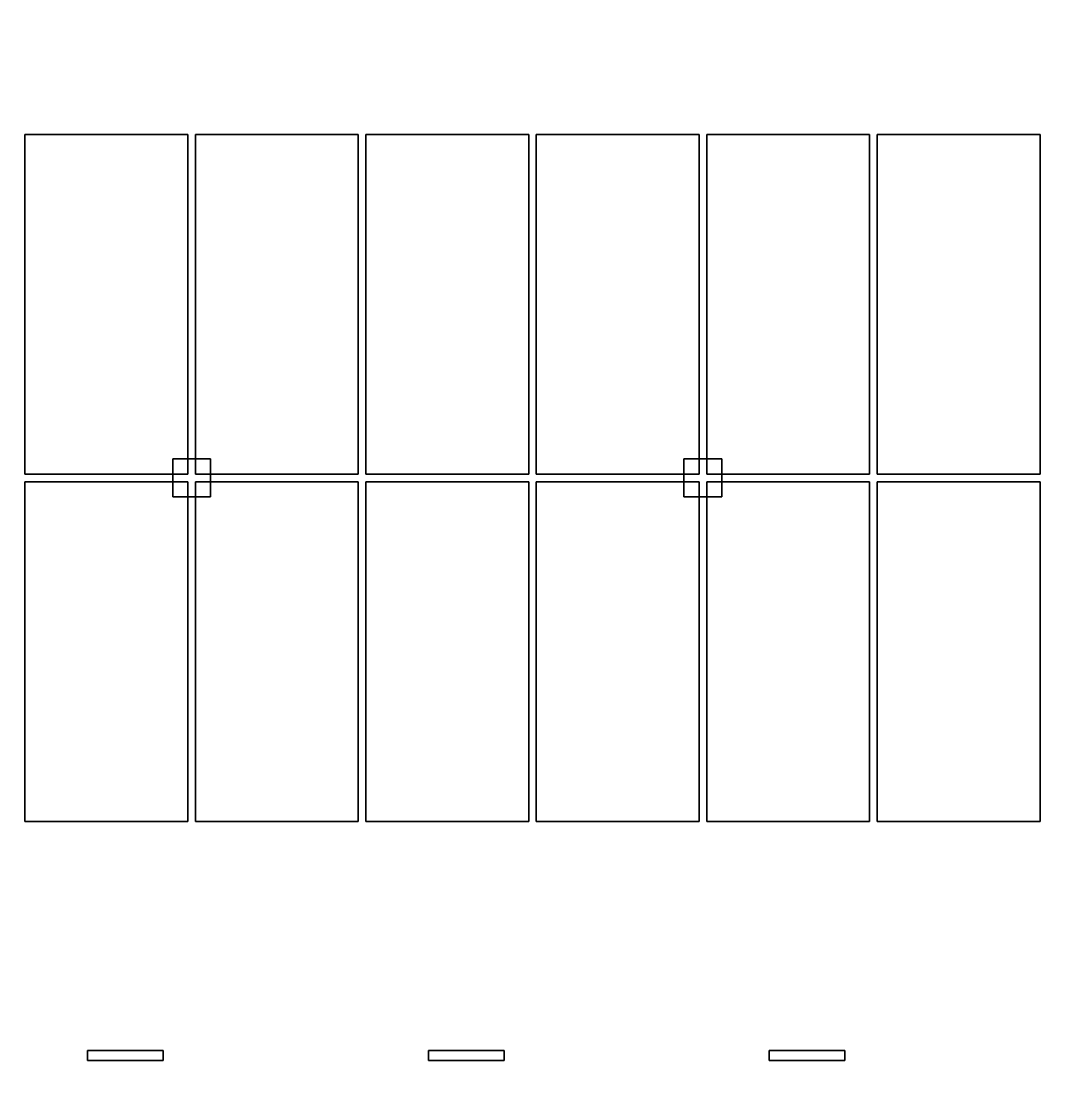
# Model space of a CAD drawing. Header units: metres. Extents: x 0 to 120, y -8 to 55.
# Drawn here: x 69.6 to 85.8, y 8.74 to 25.53 of the extents above; entities that cross this region are included whole.
import ezdxf

# ---------------------------------------------------------------- set-up
doc = ezdxf.new("R2010")
doc.units = ezdxf.units.M

msp = doc.modelspace()

# ---------------------------------------------------------------- linework, layer by layer
at = {"layer": 'COLUMN', "color": 7}
for points in [[(72, 18, -3.4), (72, 18.6, -3.4), (72.6, 18.6, -3.4), (72.6, 18, -3.4)], [(72, 18, -0.3), (72.6, 18, -0.3), (72.6, 18.6, -0.3), (72, 18.6, -0.3)], [(72.6, 18.6, -3.4), (72, 18.6, -3.4), (72, 18.6, -0.3), (72.6, 18.6, -0.3)], [(72, 18.6, -3.4), (72, 18, -3.4), (72, 18, -0.3), (72, 18.6, -0.3)], [(72, 18, -6.8), (72, 18.6, -6.8), (72.6, 18.6, -6.8), (72.6, 18, -6.8)], [(72, 18, -3.7), (72.6, 18, -3.7), (72.6, 18.6, -3.7), (72, 18.6, -3.7)], [(72.6, 18.6, -6.8), (72, 18.6, -6.8), (72, 18.6, -3.7), (72.6, 18.6, -3.7)], [(72, 18.6, -6.8), (72, 18, -6.8), (72, 18, -3.7), (72, 18.6, -3.7)], [(72, 18, -10.2), (72, 18.6, -10.2), (72.6, 18.6, -10.2), (72.6, 18, -10.2)], [(72, 18, -7.1), (72.6, 18, -7.1), (72.6, 18.6, -7.1), (72, 18.6, -7.1)], [(72.6, 18.6, -10.2), (72, 18.6, -10.2), (72, 18.6, -7.1), (72.6, 18.6, -7.1)], [(72, 18.6, -10.2), (72, 18, -10.2), (72, 18, -7.1), (72, 18.6, -7.1)], [(72.6, 18, -3.4), (72.6, 18.6, -3.4), (72.6, 18.6, -0.3), (72.6, 18, -0.3)], [(72.6, 18, -6.8), (72.6, 18.6, -6.8), (72.6, 18.6, -3.7), (72.6, 18, -3.7)], [(72.6, 18, -10.2), (72.6, 18.6, -10.2), (72.6, 18.6, -7.1), (72.6, 18, -7.1)], [(80.1, 18, -3.4), (80.1, 18.6, -3.4), (80.7, 18.6, -3.4), (80.7, 18, -3.4)], [(80.1, 18, -0.3), (80.7, 18, -0.3), (80.7, 18.6, -0.3), (80.1, 18.6, -0.3)], [(80.7, 18.6, -3.4), (80.1, 18.6, -3.4), (80.1, 18.6, -0.3), (80.7, 18.6, -0.3)], [(80.1, 18.6, -3.4), (80.1, 18, -3.4), (80.1, 18, -0.3), (80.1, 18.6, -0.3)], [(80.1, 18, -6.8), (80.1, 18.6, -6.8), (80.7, 18.6, -6.8), (80.7, 18, -6.8)], [(80.1, 18, -3.7), (80.7, 18, -3.7), (80.7, 18.6, -3.7), (80.1, 18.6, -3.7)], [(80.7, 18.6, -6.8), (80.1, 18.6, -6.8), (80.1, 18.6, -3.7), (80.7, 18.6, -3.7)], [(80.1, 18.6, -6.8), (80.1, 18, -6.8), (80.1, 18, -3.7), (80.1, 18.6, -3.7)], [(80.1, 18, -10.2), (80.1, 18.6, -10.2), (80.7, 18.6, -10.2), (80.7, 18, -10.2)], [(80.1, 18, -7.1), (80.7, 18, -7.1), (80.7, 18.6, -7.1), (80.1, 18.6, -7.1)], [(80.7, 18.6, -10.2), (80.1, 18.6, -10.2), (80.1, 18.6, -7.1), (80.7, 18.6, -7.1)], [(80.1, 18.6, -10.2), (80.1, 18, -10.2), (80.1, 18, -7.1), (80.1, 18.6, -7.1)], [(80.7, 18, -3.4), (80.7, 18.6, -3.4), (80.7, 18.6, -0.3), (80.7, 18, -0.3)], [(80.7, 18, -6.8), (80.7, 18.6, -6.8), (80.7, 18.6, -3.7), (80.7, 18, -3.7)], [(80.7, 18, -10.2), (80.7, 18.6, -10.2), (80.7, 18.6, -7.1), (80.7, 18, -7.1)], [(72, 18, -3.4), (72.6, 18, -3.4), (72.6, 18, -0.3), (72, 18, -0.3)], [(72, 18, -6.8), (72.6, 18, -6.8), (72.6, 18, -3.7), (72, 18, -3.7)], [(72, 18, -10.2), (72.6, 18, -10.2), (72.6, 18, -7.1), (72, 18, -7.1)], [(80.1, 18, -3.4), (80.7, 18, -3.4), (80.7, 18, -0.3), (80.1, 18, -0.3)], [(80.1, 18, -6.8), (80.7, 18, -6.8), (80.7, 18, -3.7), (80.1, 18, -3.7)], [(80.1, 18, -10.2), (80.7, 18, -10.2), (80.7, 18, -7.1), (80.1, 18, -7.1)]]:
    msp.add_3dface(points, dxfattribs=at)
at = {"layer": 'LIGHT', "color": 2}
for points in [[(70.65, 9.07, -0.4), (70.65, 9.23, -0.4), (71.85, 9.23, -0.4), (71.85, 9.07, -0.4)], [(70.65, 9.07, -0.3), (71.85, 9.07, -0.3), (71.85, 9.23, -0.3), (70.65, 9.23, -0.3)], [(71.85, 9.23, -0.4), (70.65, 9.23, -0.4), (70.65, 9.23, -0.3), (71.85, 9.23, -0.3)], [(70.65, 9.23, -0.4), (70.65, 9.07, -0.4), (70.65, 9.07, -0.3), (70.65, 9.23, -0.3)], [(70.65, 9.07, -3.8), (70.65, 9.23, -3.8), (71.85, 9.23, -3.8), (71.85, 9.07, -3.8)], [(70.65, 9.07, -3.7), (71.85, 9.07, -3.7), (71.85, 9.23, -3.7), (70.65, 9.23, -3.7)], [(71.85, 9.23, -3.8), (70.65, 9.23, -3.8), (70.65, 9.23, -3.7), (71.85, 9.23, -3.7)], [(70.65, 9.23, -3.8), (70.65, 9.07, -3.8), (70.65, 9.07, -3.7), (70.65, 9.23, -3.7)], [(70.65, 9.07, -7.2), (70.65, 9.23, -7.2), (71.85, 9.23, -7.2), (71.85, 9.07, -7.2)], [(70.65, 9.07, -7.1), (71.85, 9.07, -7.1), (71.85, 9.23, -7.1), (70.65, 9.23, -7.1)], [(71.85, 9.23, -7.2), (70.65, 9.23, -7.2), (70.65, 9.23, -7.1), (71.85, 9.23, -7.1)], [(70.65, 9.23, -7.2), (70.65, 9.07, -7.2), (70.65, 9.07, -7.1), (70.65, 9.23, -7.1)], [(71.85, 9.07, -0.4), (71.85, 9.23, -0.4), (71.85, 9.23, -0.3), (71.85, 9.07, -0.3)], [(71.85, 9.07, -3.8), (71.85, 9.23, -3.8), (71.85, 9.23, -3.7), (71.85, 9.07, -3.7)], [(71.85, 9.07, -7.2), (71.85, 9.23, -7.2), (71.85, 9.23, -7.1), (71.85, 9.07, -7.1)], [(76.05, 9.07, -0.4), (76.05, 9.23, -0.4), (77.25, 9.23, -0.4), (77.25, 9.07, -0.4)], [(76.05, 9.07, -0.3), (77.25, 9.07, -0.3), (77.25, 9.23, -0.3), (76.05, 9.23, -0.3)], [(77.25, 9.23, -0.4), (76.05, 9.23, -0.4), (76.05, 9.23, -0.3), (77.25, 9.23, -0.3)], [(76.05, 9.23, -0.4), (76.05, 9.07, -0.4), (76.05, 9.07, -0.3), (76.05, 9.23, -0.3)], [(76.05, 9.07, -3.8), (76.05, 9.23, -3.8), (77.25, 9.23, -3.8), (77.25, 9.07, -3.8)], [(76.05, 9.07, -3.7), (77.25, 9.07, -3.7), (77.25, 9.23, -3.7), (76.05, 9.23, -3.7)], [(77.25, 9.23, -3.8), (76.05, 9.23, -3.8), (76.05, 9.23, -3.7), (77.25, 9.23, -3.7)], [(76.05, 9.23, -3.8), (76.05, 9.07, -3.8), (76.05, 9.07, -3.7), (76.05, 9.23, -3.7)], [(76.05, 9.07, -7.2), (76.05, 9.23, -7.2), (77.25, 9.23, -7.2), (77.25, 9.07, -7.2)], [(76.05, 9.07, -7.1), (77.25, 9.07, -7.1), (77.25, 9.23, -7.1), (76.05, 9.23, -7.1)], [(77.25, 9.23, -7.2), (76.05, 9.23, -7.2), (76.05, 9.23, -7.1), (77.25, 9.23, -7.1)], [(76.05, 9.23, -7.2), (76.05, 9.07, -7.2), (76.05, 9.07, -7.1), (76.05, 9.23, -7.1)], [(77.25, 9.07, -0.4), (77.25, 9.23, -0.4), (77.25, 9.23, -0.3), (77.25, 9.07, -0.3)], [(77.25, 9.07, -3.8), (77.25, 9.23, -3.8), (77.25, 9.23, -3.7), (77.25, 9.07, -3.7)], [(77.25, 9.07, -7.2), (77.25, 9.23, -7.2), (77.25, 9.23, -7.1), (77.25, 9.07, -7.1)], [(81.45, 9.07, -0.4), (81.45, 9.23, -0.4), (82.65, 9.23, -0.4), (82.65, 9.07, -0.4)], [(81.45, 9.07, -0.3), (82.65, 9.07, -0.3), (82.65, 9.23, -0.3), (81.45, 9.23, -0.3)], [(82.65, 9.23, -0.4), (81.45, 9.23, -0.4), (81.45, 9.23, -0.3), (82.65, 9.23, -0.3)], [(81.45, 9.23, -0.4), (81.45, 9.07, -0.4), (81.45, 9.07, -0.3), (81.45, 9.23, -0.3)], [(81.45, 9.07, -3.8), (81.45, 9.23, -3.8), (82.65, 9.23, -3.8), (82.65, 9.07, -3.8)], [(81.45, 9.07, -3.7), (82.65, 9.07, -3.7), (82.65, 9.23, -3.7), (81.45, 9.23, -3.7)], [(82.65, 9.23, -3.8), (81.45, 9.23, -3.8), (81.45, 9.23, -3.7), (82.65, 9.23, -3.7)], [(81.45, 9.23, -3.8), (81.45, 9.07, -3.8), (81.45, 9.07, -3.7), (81.45, 9.23, -3.7)], [(81.45, 9.07, -7.2), (81.45, 9.23, -7.2), (82.65, 9.23, -7.2), (82.65, 9.07, -7.2)], [(81.45, 9.07, -7.1), (82.65, 9.07, -7.1), (82.65, 9.23, -7.1), (81.45, 9.23, -7.1)], [(82.65, 9.23, -7.2), (81.45, 9.23, -7.2), (81.45, 9.23, -7.1), (82.65, 9.23, -7.1)], [(81.45, 9.23, -7.2), (81.45, 9.07, -7.2), (81.45, 9.07, -7.1), (81.45, 9.23, -7.1)], [(82.65, 9.07, -0.4), (82.65, 9.23, -0.4), (82.65, 9.23, -0.3), (82.65, 9.07, -0.3)], [(82.65, 9.07, -3.8), (82.65, 9.23, -3.8), (82.65, 9.23, -3.7), (82.65, 9.07, -3.7)], [(82.65, 9.07, -7.2), (82.65, 9.23, -7.2), (82.65, 9.23, -7.1), (82.65, 9.07, -7.1)], [(70.65, 9.07, -0.4), (71.85, 9.07, -0.4), (71.85, 9.07, -0.3), (70.65, 9.07, -0.3)], [(70.65, 9.07, -3.8), (71.85, 9.07, -3.8), (71.85, 9.07, -3.7), (70.65, 9.07, -3.7)], [(70.65, 9.07, -7.2), (71.85, 9.07, -7.2), (71.85, 9.07, -7.1), (70.65, 9.07, -7.1)], [(76.05, 9.07, -0.4), (77.25, 9.07, -0.4), (77.25, 9.07, -0.3), (76.05, 9.07, -0.3)], [(76.05, 9.07, -3.8), (77.25, 9.07, -3.8), (77.25, 9.07, -3.7), (76.05, 9.07, -3.7)], [(76.05, 9.07, -7.2), (77.25, 9.07, -7.2), (77.25, 9.07, -7.1), (76.05, 9.07, -7.1)], [(81.45, 9.07, -0.4), (82.65, 9.07, -0.4), (82.65, 9.07, -0.3), (81.45, 9.07, -0.3)], [(81.45, 9.07, -3.8), (82.65, 9.07, -3.8), (82.65, 9.07, -3.7), (81.45, 9.07, -3.7)], [(81.45, 9.07, -7.2), (82.65, 9.07, -7.2), (82.65, 9.07, -7.1), (81.45, 9.07, -7.1)]]:
    msp.add_3dface(points, dxfattribs=at)
at = {"layer": 'ROOF', "color": 3}
for points in [[(0, 0, -0.3), (0, 54.9, -0.3), (120, 54.9, -0.3), (120, 0, -0.3)], [(0, 0), (120, 0), (120, 54.9), (0, 54.9)]]:
    msp.add_3dface(points, dxfattribs=at)
at = {"layer": 'SLAB', "color": 8}
for points in [[(0, 0, -3.7), (0, 54.9, -3.7), (120, 54.9, -3.7), (120, 0, -3.7)], [(0, 0, -3.4), (120, 0, -3.4), (120, 54.9, -3.4), (0, 54.9, -3.4)], [(0, 0, -7.1), (0, 54.9, -7.1), (120, 54.9, -7.1), (120, 0, -7.1)], [(0, 0, -6.8), (120, 0, -6.8), (120, 54.9, -6.8), (0, 54.9, -6.8)], [(0, 0, -10.8), (0, 54.9, -10.8), (120, 54.9, -10.8), (120, 0, -10.8)], [(0, 0, -10.2), (120, 0, -10.2), (120, 54.9, -10.2), (0, 54.9, -10.2)]]:
    msp.add_3dface(points, dxfattribs=at)
at = {"layer": 'STALL_GENERAL', "color": 254}
for points in [[(69.66, 18.36, -6.795), (69.66, 23.74, -6.795), (72.24, 23.74, -6.795), (72.24, 18.36, -6.795)], [(69.66, 18.36, -6.785), (72.24, 18.36, -6.785), (72.24, 23.74, -6.785), (69.66, 23.74, -6.785)], [(72.24, 23.74, -6.795), (69.66, 23.74, -6.795), (69.66, 23.74, -6.785), (72.24, 23.74, -6.785)], [(69.66, 23.74, -6.795), (69.66, 18.36, -6.795), (69.66, 18.36, -6.785), (69.66, 23.74, -6.785)], [(69.66, 18.36, -10.195), (69.66, 23.74, -10.195), (72.24, 23.74, -10.195), (72.24, 18.36, -10.195)], [(69.66, 18.36, -10.185), (72.24, 18.36, -10.185), (72.24, 23.74, -10.185), (69.66, 23.74, -10.185)], [(72.24, 23.74, -10.195), (69.66, 23.74, -10.195), (69.66, 23.74, -10.185), (72.24, 23.74, -10.185)], [(69.66, 23.74, -10.195), (69.66, 18.36, -10.195), (69.66, 18.36, -10.185), (69.66, 23.74, -10.185)], [(72.24, 18.36, -6.795), (72.24, 23.74, -6.795), (72.24, 23.74, -6.785), (72.24, 18.36, -6.785)], [(72.24, 18.36, -10.195), (72.24, 23.74, -10.195), (72.24, 23.74, -10.185), (72.24, 18.36, -10.185)], [(72.36, 18.36, -6.795), (72.36, 23.74, -6.795), (74.94, 23.74, -6.795), (74.94, 18.36, -6.795)], [(72.36, 18.36, -6.785), (74.94, 18.36, -6.785), (74.94, 23.74, -6.785), (72.36, 23.74, -6.785)], [(74.94, 23.74, -6.795), (72.36, 23.74, -6.795), (72.36, 23.74, -6.785), (74.94, 23.74, -6.785)], [(72.36, 23.74, -6.795), (72.36, 18.36, -6.795), (72.36, 18.36, -6.785), (72.36, 23.74, -6.785)], [(72.36, 18.36, -10.195), (72.36, 23.74, -10.195), (74.94, 23.74, -10.195), (74.94, 18.36, -10.195)], [(72.36, 18.36, -10.185), (74.94, 18.36, -10.185), (74.94, 23.74, -10.185), (72.36, 23.74, -10.185)], [(74.94, 23.74, -10.195), (72.36, 23.74, -10.195), (72.36, 23.74, -10.185), (74.94, 23.74, -10.185)], [(72.36, 23.74, -10.195), (72.36, 18.36, -10.195), (72.36, 18.36, -10.185), (72.36, 23.74, -10.185)], [(74.94, 18.36, -6.795), (74.94, 23.74, -6.795), (74.94, 23.74, -6.785), (74.94, 18.36, -6.785)], [(74.94, 18.36, -10.195), (74.94, 23.74, -10.195), (74.94, 23.74, -10.185), (74.94, 18.36, -10.185)], [(75.06, 18.36, -6.795), (75.06, 23.74, -6.795), (77.64, 23.74, -6.795), (77.64, 18.36, -6.795)], [(75.06, 18.36, -6.785), (77.64, 18.36, -6.785), (77.64, 23.74, -6.785), (75.06, 23.74, -6.785)], [(77.64, 23.74, -6.795), (75.06, 23.74, -6.795), (75.06, 23.74, -6.785), (77.64, 23.74, -6.785)], [(75.06, 23.74, -6.795), (75.06, 18.36, -6.795), (75.06, 18.36, -6.785), (75.06, 23.74, -6.785)], [(75.06, 18.36, -10.195), (75.06, 23.74, -10.195), (77.64, 23.74, -10.195), (77.64, 18.36, -10.195)], [(75.06, 18.36, -10.185), (77.64, 18.36, -10.185), (77.64, 23.74, -10.185), (75.06, 23.74, -10.185)], [(77.64, 23.74, -10.195), (75.06, 23.74, -10.195), (75.06, 23.74, -10.185), (77.64, 23.74, -10.185)], [(75.06, 23.74, -10.195), (75.06, 18.36, -10.195), (75.06, 18.36, -10.185), (75.06, 23.74, -10.185)], [(77.64, 18.36, -6.795), (77.64, 23.74, -6.795), (77.64, 23.74, -6.785), (77.64, 18.36, -6.785)], [(77.64, 18.36, -10.195), (77.64, 23.74, -10.195), (77.64, 23.74, -10.185), (77.64, 18.36, -10.185)], [(77.76, 18.36, -6.795), (77.76, 23.74, -6.795), (80.34, 23.74, -6.795), (80.34, 18.36, -6.795)], [(77.76, 18.36, -6.785), (80.34, 18.36, -6.785), (80.34, 23.74, -6.785), (77.76, 23.74, -6.785)], [(80.34, 23.74, -6.795), (77.76, 23.74, -6.795), (77.76, 23.74, -6.785), (80.34, 23.74, -6.785)], [(77.76, 23.74, -6.795), (77.76, 18.36, -6.795), (77.76, 18.36, -6.785), (77.76, 23.74, -6.785)], [(77.76, 18.36, -10.195), (77.76, 23.74, -10.195), (80.34, 23.74, -10.195), (80.34, 18.36, -10.195)], [(77.76, 18.36, -10.185), (80.34, 18.36, -10.185), (80.34, 23.74, -10.185), (77.76, 23.74, -10.185)], [(80.34, 23.74, -10.195), (77.76, 23.74, -10.195), (77.76, 23.74, -10.185), (80.34, 23.74, -10.185)], [(77.76, 23.74, -10.195), (77.76, 18.36, -10.195), (77.76, 18.36, -10.185), (77.76, 23.74, -10.185)], [(80.34, 18.36, -6.795), (80.34, 23.74, -6.795), (80.34, 23.74, -6.785), (80.34, 18.36, -6.785)], [(80.34, 18.36, -10.195), (80.34, 23.74, -10.195), (80.34, 23.74, -10.185), (80.34, 18.36, -10.185)], [(80.46, 18.36, -6.795), (80.46, 23.74, -6.795), (83.04, 23.74, -6.795), (83.04, 18.36, -6.795)], [(80.46, 18.36, -6.785), (83.04, 18.36, -6.785), (83.04, 23.74, -6.785), (80.46, 23.74, -6.785)], [(83.04, 23.74, -6.795), (80.46, 23.74, -6.795), (80.46, 23.74, -6.785), (83.04, 23.74, -6.785)], [(80.46, 23.74, -6.795), (80.46, 18.36, -6.795), (80.46, 18.36, -6.785), (80.46, 23.74, -6.785)], [(80.46, 18.36, -10.195), (80.46, 23.74, -10.195), (83.04, 23.74, -10.195), (83.04, 18.36, -10.195)], [(80.46, 18.36, -10.185), (83.04, 18.36, -10.185), (83.04, 23.74, -10.185), (80.46, 23.74, -10.185)], [(83.04, 23.74, -10.195), (80.46, 23.74, -10.195), (80.46, 23.74, -10.185), (83.04, 23.74, -10.185)], [(80.46, 23.74, -10.195), (80.46, 18.36, -10.195), (80.46, 18.36, -10.185), (80.46, 23.74, -10.185)], [(83.04, 18.36, -6.795), (83.04, 23.74, -6.795), (83.04, 23.74, -6.785), (83.04, 18.36, -6.785)], [(83.04, 18.36, -10.195), (83.04, 23.74, -10.195), (83.04, 23.74, -10.185), (83.04, 18.36, -10.185)], [(83.16, 18.36, -10.195), (83.16, 23.74, -10.195), (85.74, 23.74, -10.195), (85.74, 18.36, -10.195)], [(83.16, 18.36, -10.185), (85.74, 18.36, -10.185), (85.74, 23.74, -10.185), (83.16, 23.74, -10.185)], [(85.74, 23.74, -10.195), (83.16, 23.74, -10.195), (83.16, 23.74, -10.185), (85.74, 23.74, -10.185)], [(83.16, 23.74, -10.195), (83.16, 18.36, -10.195), (83.16, 18.36, -10.185), (83.16, 23.74, -10.185)], [(85.74, 18.36, -10.195), (85.74, 23.74, -10.195), (85.74, 23.74, -10.185), (85.74, 18.36, -10.185)], [(69.66, 18.36, -6.795), (72.24, 18.36, -6.795), (72.24, 18.36, -6.785), (69.66, 18.36, -6.785)], [(69.66, 18.36, -10.195), (72.24, 18.36, -10.195), (72.24, 18.36, -10.185), (69.66, 18.36, -10.185)], [(72.36, 18.36, -6.795), (74.94, 18.36, -6.795), (74.94, 18.36, -6.785), (72.36, 18.36, -6.785)], [(72.36, 18.36, -10.195), (74.94, 18.36, -10.195), (74.94, 18.36, -10.185), (72.36, 18.36, -10.185)], [(75.06, 18.36, -6.795), (77.64, 18.36, -6.795), (77.64, 18.36, -6.785), (75.06, 18.36, -6.785)], [(75.06, 18.36, -10.195), (77.64, 18.36, -10.195), (77.64, 18.36, -10.185), (75.06, 18.36, -10.185)], [(77.76, 18.36, -6.795), (80.34, 18.36, -6.795), (80.34, 18.36, -6.785), (77.76, 18.36, -6.785)], [(77.76, 18.36, -10.195), (80.34, 18.36, -10.195), (80.34, 18.36, -10.185), (77.76, 18.36, -10.185)], [(80.46, 18.36, -6.795), (83.04, 18.36, -6.795), (83.04, 18.36, -6.785), (80.46, 18.36, -6.785)], [(80.46, 18.36, -10.195), (83.04, 18.36, -10.195), (83.04, 18.36, -10.185), (80.46, 18.36, -10.185)], [(83.16, 18.36, -10.195), (85.74, 18.36, -10.195), (85.74, 18.36, -10.185), (83.16, 18.36, -10.185)], [(69.66, 12.86, -10.195), (69.66, 18.24, -10.195), (72.24, 18.24, -10.195), (72.24, 12.86, -10.195)], [(69.66, 12.86, -10.185), (72.24, 12.86, -10.185), (72.24, 18.24, -10.185), (69.66, 18.24, -10.185)], [(72.24, 18.24, -10.195), (69.66, 18.24, -10.195), (69.66, 18.24, -10.185), (72.24, 18.24, -10.185)], [(69.66, 18.24, -10.195), (69.66, 12.86, -10.195), (69.66, 12.86, -10.185), (69.66, 18.24, -10.185)], [(72.24, 12.86, -10.195), (72.24, 18.24, -10.195), (72.24, 18.24, -10.185), (72.24, 12.86, -10.185)], [(72.36, 12.86, -10.195), (72.36, 18.24, -10.195), (74.94, 18.24, -10.195), (74.94, 12.86, -10.195)], [(72.36, 12.86, -10.185), (74.94, 12.86, -10.185), (74.94, 18.24, -10.185), (72.36, 18.24, -10.185)], [(74.94, 18.24, -10.195), (72.36, 18.24, -10.195), (72.36, 18.24, -10.185), (74.94, 18.24, -10.185)], [(72.36, 18.24, -10.195), (72.36, 12.86, -10.195), (72.36, 12.86, -10.185), (72.36, 18.24, -10.185)], [(74.94, 12.86, -10.195), (74.94, 18.24, -10.195), (74.94, 18.24, -10.185), (74.94, 12.86, -10.185)], [(75.06, 12.86, -10.195), (75.06, 18.24, -10.195), (77.64, 18.24, -10.195), (77.64, 12.86, -10.195)], [(75.06, 12.86, -10.185), (77.64, 12.86, -10.185), (77.64, 18.24, -10.185), (75.06, 18.24, -10.185)], [(77.64, 18.24, -10.195), (75.06, 18.24, -10.195), (75.06, 18.24, -10.185), (77.64, 18.24, -10.185)], [(75.06, 18.24, -10.195), (75.06, 12.86, -10.195), (75.06, 12.86, -10.185), (75.06, 18.24, -10.185)], [(77.64, 12.86, -10.195), (77.64, 18.24, -10.195), (77.64, 18.24, -10.185), (77.64, 12.86, -10.185)], [(77.76, 12.86, -10.195), (77.76, 18.24, -10.195), (80.34, 18.24, -10.195), (80.34, 12.86, -10.195)], [(77.76, 12.86, -10.185), (80.34, 12.86, -10.185), (80.34, 18.24, -10.185), (77.76, 18.24, -10.185)], [(80.34, 18.24, -10.195), (77.76, 18.24, -10.195), (77.76, 18.24, -10.185), (80.34, 18.24, -10.185)], [(77.76, 18.24, -10.195), (77.76, 12.86, -10.195), (77.76, 12.86, -10.185), (77.76, 18.24, -10.185)], [(80.34, 12.86, -10.195), (80.34, 18.24, -10.195), (80.34, 18.24, -10.185), (80.34, 12.86, -10.185)], [(80.46, 12.86, -10.195), (80.46, 18.24, -10.195), (83.04, 18.24, -10.195), (83.04, 12.86, -10.195)], [(80.46, 12.86, -10.185), (83.04, 12.86, -10.185), (83.04, 18.24, -10.185), (80.46, 18.24, -10.185)], [(83.04, 18.24, -10.195), (80.46, 18.24, -10.195), (80.46, 18.24, -10.185), (83.04, 18.24, -10.185)], [(80.46, 18.24, -10.195), (80.46, 12.86, -10.195), (80.46, 12.86, -10.185), (80.46, 18.24, -10.185)], [(83.04, 12.86, -10.195), (83.04, 18.24, -10.195), (83.04, 18.24, -10.185), (83.04, 12.86, -10.185)], [(83.16, 12.86, -10.195), (83.16, 18.24, -10.195), (85.74, 18.24, -10.195), (85.74, 12.86, -10.195)], [(83.16, 12.86, -10.185), (85.74, 12.86, -10.185), (85.74, 18.24, -10.185), (83.16, 18.24, -10.185)], [(85.74, 18.24, -10.195), (83.16, 18.24, -10.195), (83.16, 18.24, -10.185), (85.74, 18.24, -10.185)], [(83.16, 18.24, -10.195), (83.16, 12.86, -10.195), (83.16, 12.86, -10.185), (83.16, 18.24, -10.185)], [(85.74, 12.86, -10.195), (85.74, 18.24, -10.195), (85.74, 18.24, -10.185), (85.74, 12.86, -10.185)], [(69.66, 12.86, -10.195), (72.24, 12.86, -10.195), (72.24, 12.86, -10.185), (69.66, 12.86, -10.185)], [(72.36, 12.86, -10.195), (74.94, 12.86, -10.195), (74.94, 12.86, -10.185), (72.36, 12.86, -10.185)], [(75.06, 12.86, -10.195), (77.64, 12.86, -10.195), (77.64, 12.86, -10.185), (75.06, 12.86, -10.185)], [(77.76, 12.86, -10.195), (80.34, 12.86, -10.195), (80.34, 12.86, -10.185), (77.76, 12.86, -10.185)], [(80.46, 12.86, -10.195), (83.04, 12.86, -10.195), (83.04, 12.86, -10.185), (80.46, 12.86, -10.185)], [(83.16, 12.86, -10.195), (85.74, 12.86, -10.195), (85.74, 12.86, -10.185), (83.16, 12.86, -10.185)]]:
    msp.add_3dface(points, dxfattribs=at)
at = {"layer": 'STALL_STAFF', "color": 40}
for points in [[(69.66, 18.36, -3.395), (69.66, 23.74, -3.395), (72.24, 23.74, -3.395), (72.24, 18.36, -3.395)], [(69.66, 18.36, -3.385), (72.24, 18.36, -3.385), (72.24, 23.74, -3.385), (69.66, 23.74, -3.385)], [(72.24, 23.74, -3.395), (69.66, 23.74, -3.395), (69.66, 23.74, -3.385), (72.24, 23.74, -3.385)], [(69.66, 23.74, -3.395), (69.66, 18.36, -3.395), (69.66, 18.36, -3.385), (69.66, 23.74, -3.385)], [(72.24, 18.36, -3.395), (72.24, 23.74, -3.395), (72.24, 23.74, -3.385), (72.24, 18.36, -3.385)], [(72.36, 18.36, -3.395), (72.36, 23.74, -3.395), (74.94, 23.74, -3.395), (74.94, 18.36, -3.395)], [(72.36, 18.36, -3.385), (74.94, 18.36, -3.385), (74.94, 23.74, -3.385), (72.36, 23.74, -3.385)], [(74.94, 23.74, -3.395), (72.36, 23.74, -3.395), (72.36, 23.74, -3.385), (74.94, 23.74, -3.385)], [(72.36, 23.74, -3.395), (72.36, 18.36, -3.395), (72.36, 18.36, -3.385), (72.36, 23.74, -3.385)], [(74.94, 18.36, -3.395), (74.94, 23.74, -3.395), (74.94, 23.74, -3.385), (74.94, 18.36, -3.385)], [(75.06, 18.36, -3.395), (75.06, 23.74, -3.395), (77.64, 23.74, -3.395), (77.64, 18.36, -3.395)], [(75.06, 18.36, -3.385), (77.64, 18.36, -3.385), (77.64, 23.74, -3.385), (75.06, 23.74, -3.385)], [(77.64, 23.74, -3.395), (75.06, 23.74, -3.395), (75.06, 23.74, -3.385), (77.64, 23.74, -3.385)], [(75.06, 23.74, -3.395), (75.06, 18.36, -3.395), (75.06, 18.36, -3.385), (75.06, 23.74, -3.385)], [(77.64, 18.36, -3.395), (77.64, 23.74, -3.395), (77.64, 23.74, -3.385), (77.64, 18.36, -3.385)], [(77.76, 18.36, -3.395), (77.76, 23.74, -3.395), (80.34, 23.74, -3.395), (80.34, 18.36, -3.395)], [(77.76, 18.36, -3.385), (80.34, 18.36, -3.385), (80.34, 23.74, -3.385), (77.76, 23.74, -3.385)], [(80.34, 23.74, -3.395), (77.76, 23.74, -3.395), (77.76, 23.74, -3.385), (80.34, 23.74, -3.385)], [(77.76, 23.74, -3.395), (77.76, 18.36, -3.395), (77.76, 18.36, -3.385), (77.76, 23.74, -3.385)], [(80.34, 18.36, -3.395), (80.34, 23.74, -3.395), (80.34, 23.74, -3.385), (80.34, 18.36, -3.385)], [(80.46, 18.36, -3.395), (80.46, 23.74, -3.395), (83.04, 23.74, -3.395), (83.04, 18.36, -3.395)], [(80.46, 18.36, -3.385), (83.04, 18.36, -3.385), (83.04, 23.74, -3.385), (80.46, 23.74, -3.385)], [(83.04, 23.74, -3.395), (80.46, 23.74, -3.395), (80.46, 23.74, -3.385), (83.04, 23.74, -3.385)], [(80.46, 23.74, -3.395), (80.46, 18.36, -3.395), (80.46, 18.36, -3.385), (80.46, 23.74, -3.385)], [(83.04, 18.36, -3.395), (83.04, 23.74, -3.395), (83.04, 23.74, -3.385), (83.04, 18.36, -3.385)], [(83.16, 18.36, -3.395), (83.16, 23.74, -3.395), (85.74, 23.74, -3.395), (85.74, 18.36, -3.395)], [(83.16, 18.36, -3.385), (85.74, 18.36, -3.385), (85.74, 23.74, -3.385), (83.16, 23.74, -3.385)], [(85.74, 23.74, -3.395), (83.16, 23.74, -3.395), (83.16, 23.74, -3.385), (85.74, 23.74, -3.385)], [(83.16, 23.74, -3.395), (83.16, 18.36, -3.395), (83.16, 18.36, -3.385), (83.16, 23.74, -3.385)], [(83.16, 18.36, -6.795), (83.16, 23.74, -6.795), (85.74, 23.74, -6.795), (85.74, 18.36, -6.795)], [(83.16, 18.36, -6.785), (85.74, 18.36, -6.785), (85.74, 23.74, -6.785), (83.16, 23.74, -6.785)], [(85.74, 23.74, -6.795), (83.16, 23.74, -6.795), (83.16, 23.74, -6.785), (85.74, 23.74, -6.785)], [(83.16, 23.74, -6.795), (83.16, 18.36, -6.795), (83.16, 18.36, -6.785), (83.16, 23.74, -6.785)], [(85.74, 18.36, -3.395), (85.74, 23.74, -3.395), (85.74, 23.74, -3.385), (85.74, 18.36, -3.385)], [(85.74, 18.36, -6.795), (85.74, 23.74, -6.795), (85.74, 23.74, -6.785), (85.74, 18.36, -6.785)], [(69.66, 18.36, -3.395), (72.24, 18.36, -3.395), (72.24, 18.36, -3.385), (69.66, 18.36, -3.385)], [(72.36, 18.36, -3.395), (74.94, 18.36, -3.395), (74.94, 18.36, -3.385), (72.36, 18.36, -3.385)], [(75.06, 18.36, -3.395), (77.64, 18.36, -3.395), (77.64, 18.36, -3.385), (75.06, 18.36, -3.385)], [(77.76, 18.36, -3.395), (80.34, 18.36, -3.395), (80.34, 18.36, -3.385), (77.76, 18.36, -3.385)], [(80.46, 18.36, -3.395), (83.04, 18.36, -3.395), (83.04, 18.36, -3.385), (80.46, 18.36, -3.385)], [(83.16, 18.36, -3.395), (85.74, 18.36, -3.395), (85.74, 18.36, -3.385), (83.16, 18.36, -3.385)], [(83.16, 18.36, -6.795), (85.74, 18.36, -6.795), (85.74, 18.36, -6.785), (83.16, 18.36, -6.785)], [(69.66, 12.86, -3.395), (69.66, 18.24, -3.395), (72.24, 18.24, -3.395), (72.24, 12.86, -3.395)], [(69.66, 12.86, -3.385), (72.24, 12.86, -3.385), (72.24, 18.24, -3.385), (69.66, 18.24, -3.385)], [(72.24, 18.24, -3.395), (69.66, 18.24, -3.395), (69.66, 18.24, -3.385), (72.24, 18.24, -3.385)], [(69.66, 18.24, -3.395), (69.66, 12.86, -3.395), (69.66, 12.86, -3.385), (69.66, 18.24, -3.385)], [(69.66, 12.86, -6.795), (69.66, 18.24, -6.795), (72.24, 18.24, -6.795), (72.24, 12.86, -6.795)], [(69.66, 12.86, -6.785), (72.24, 12.86, -6.785), (72.24, 18.24, -6.785), (69.66, 18.24, -6.785)], [(72.24, 18.24, -6.795), (69.66, 18.24, -6.795), (69.66, 18.24, -6.785), (72.24, 18.24, -6.785)], [(69.66, 18.24, -6.795), (69.66, 12.86, -6.795), (69.66, 12.86, -6.785), (69.66, 18.24, -6.785)], [(72.24, 12.86, -3.395), (72.24, 18.24, -3.395), (72.24, 18.24, -3.385), (72.24, 12.86, -3.385)], [(72.24, 12.86, -6.795), (72.24, 18.24, -6.795), (72.24, 18.24, -6.785), (72.24, 12.86, -6.785)], [(72.36, 12.86, -3.395), (72.36, 18.24, -3.395), (74.94, 18.24, -3.395), (74.94, 12.86, -3.395)], [(72.36, 12.86, -3.385), (74.94, 12.86, -3.385), (74.94, 18.24, -3.385), (72.36, 18.24, -3.385)], [(74.94, 18.24, -3.395), (72.36, 18.24, -3.395), (72.36, 18.24, -3.385), (74.94, 18.24, -3.385)], [(72.36, 18.24, -3.395), (72.36, 12.86, -3.395), (72.36, 12.86, -3.385), (72.36, 18.24, -3.385)], [(72.36, 12.86, -6.795), (72.36, 18.24, -6.795), (74.94, 18.24, -6.795), (74.94, 12.86, -6.795)], [(72.36, 12.86, -6.785), (74.94, 12.86, -6.785), (74.94, 18.24, -6.785), (72.36, 18.24, -6.785)], [(74.94, 18.24, -6.795), (72.36, 18.24, -6.795), (72.36, 18.24, -6.785), (74.94, 18.24, -6.785)], [(72.36, 18.24, -6.795), (72.36, 12.86, -6.795), (72.36, 12.86, -6.785), (72.36, 18.24, -6.785)], [(74.94, 12.86, -3.395), (74.94, 18.24, -3.395), (74.94, 18.24, -3.385), (74.94, 12.86, -3.385)], [(74.94, 12.86, -6.795), (74.94, 18.24, -6.795), (74.94, 18.24, -6.785), (74.94, 12.86, -6.785)], [(75.06, 12.86, -3.395), (75.06, 18.24, -3.395), (77.64, 18.24, -3.395), (77.64, 12.86, -3.395)], [(75.06, 12.86, -3.385), (77.64, 12.86, -3.385), (77.64, 18.24, -3.385), (75.06, 18.24, -3.385)], [(77.64, 18.24, -3.395), (75.06, 18.24, -3.395), (75.06, 18.24, -3.385), (77.64, 18.24, -3.385)], [(75.06, 18.24, -3.395), (75.06, 12.86, -3.395), (75.06, 12.86, -3.385), (75.06, 18.24, -3.385)], [(75.06, 12.86, -6.795), (75.06, 18.24, -6.795), (77.64, 18.24, -6.795), (77.64, 12.86, -6.795)], [(75.06, 12.86, -6.785), (77.64, 12.86, -6.785), (77.64, 18.24, -6.785), (75.06, 18.24, -6.785)], [(77.64, 18.24, -6.795), (75.06, 18.24, -6.795), (75.06, 18.24, -6.785), (77.64, 18.24, -6.785)], [(75.06, 18.24, -6.795), (75.06, 12.86, -6.795), (75.06, 12.86, -6.785), (75.06, 18.24, -6.785)], [(77.64, 12.86, -3.395), (77.64, 18.24, -3.395), (77.64, 18.24, -3.385), (77.64, 12.86, -3.385)], [(77.64, 12.86, -6.795), (77.64, 18.24, -6.795), (77.64, 18.24, -6.785), (77.64, 12.86, -6.785)], [(77.76, 12.86, -3.395), (77.76, 18.24, -3.395), (80.34, 18.24, -3.395), (80.34, 12.86, -3.395)], [(77.76, 12.86, -3.385), (80.34, 12.86, -3.385), (80.34, 18.24, -3.385), (77.76, 18.24, -3.385)], [(80.34, 18.24, -3.395), (77.76, 18.24, -3.395), (77.76, 18.24, -3.385), (80.34, 18.24, -3.385)], [(77.76, 18.24, -3.395), (77.76, 12.86, -3.395), (77.76, 12.86, -3.385), (77.76, 18.24, -3.385)], [(77.76, 12.86, -6.795), (77.76, 18.24, -6.795), (80.34, 18.24, -6.795), (80.34, 12.86, -6.795)], [(77.76, 12.86, -6.785), (80.34, 12.86, -6.785), (80.34, 18.24, -6.785), (77.76, 18.24, -6.785)], [(80.34, 18.24, -6.795), (77.76, 18.24, -6.795), (77.76, 18.24, -6.785), (80.34, 18.24, -6.785)], [(77.76, 18.24, -6.795), (77.76, 12.86, -6.795), (77.76, 12.86, -6.785), (77.76, 18.24, -6.785)], [(80.34, 12.86, -3.395), (80.34, 18.24, -3.395), (80.34, 18.24, -3.385), (80.34, 12.86, -3.385)], [(80.34, 12.86, -6.795), (80.34, 18.24, -6.795), (80.34, 18.24, -6.785), (80.34, 12.86, -6.785)], [(80.46, 12.86, -3.395), (80.46, 18.24, -3.395), (83.04, 18.24, -3.395), (83.04, 12.86, -3.395)], [(80.46, 12.86, -3.385), (83.04, 12.86, -3.385), (83.04, 18.24, -3.385), (80.46, 18.24, -3.385)], [(83.04, 18.24, -3.395), (80.46, 18.24, -3.395), (80.46, 18.24, -3.385), (83.04, 18.24, -3.385)], [(80.46, 18.24, -3.395), (80.46, 12.86, -3.395), (80.46, 12.86, -3.385), (80.46, 18.24, -3.385)], [(80.46, 12.86, -6.795), (80.46, 18.24, -6.795), (83.04, 18.24, -6.795), (83.04, 12.86, -6.795)], [(80.46, 12.86, -6.785), (83.04, 12.86, -6.785), (83.04, 18.24, -6.785), (80.46, 18.24, -6.785)], [(83.04, 18.24, -6.795), (80.46, 18.24, -6.795), (80.46, 18.24, -6.785), (83.04, 18.24, -6.785)], [(80.46, 18.24, -6.795), (80.46, 12.86, -6.795), (80.46, 12.86, -6.785), (80.46, 18.24, -6.785)], [(83.04, 12.86, -3.395), (83.04, 18.24, -3.395), (83.04, 18.24, -3.385), (83.04, 12.86, -3.385)], [(83.04, 12.86, -6.795), (83.04, 18.24, -6.795), (83.04, 18.24, -6.785), (83.04, 12.86, -6.785)], [(83.16, 12.86, -3.395), (83.16, 18.24, -3.395), (85.74, 18.24, -3.395), (85.74, 12.86, -3.395)], [(83.16, 12.86, -3.385), (85.74, 12.86, -3.385), (85.74, 18.24, -3.385), (83.16, 18.24, -3.385)], [(85.74, 18.24, -3.395), (83.16, 18.24, -3.395), (83.16, 18.24, -3.385), (85.74, 18.24, -3.385)], [(83.16, 18.24, -3.395), (83.16, 12.86, -3.395), (83.16, 12.86, -3.385), (83.16, 18.24, -3.385)], [(83.16, 12.86, -6.795), (83.16, 18.24, -6.795), (85.74, 18.24, -6.795), (85.74, 12.86, -6.795)], [(83.16, 12.86, -6.785), (85.74, 12.86, -6.785), (85.74, 18.24, -6.785), (83.16, 18.24, -6.785)], [(85.74, 18.24, -6.795), (83.16, 18.24, -6.795), (83.16, 18.24, -6.785), (85.74, 18.24, -6.785)], [(83.16, 18.24, -6.795), (83.16, 12.86, -6.795), (83.16, 12.86, -6.785), (83.16, 18.24, -6.785)], [(85.74, 12.86, -3.395), (85.74, 18.24, -3.395), (85.74, 18.24, -3.385), (85.74, 12.86, -3.385)], [(85.74, 12.86, -6.795), (85.74, 18.24, -6.795), (85.74, 18.24, -6.785), (85.74, 12.86, -6.785)], [(69.66, 12.86, -3.395), (72.24, 12.86, -3.395), (72.24, 12.86, -3.385), (69.66, 12.86, -3.385)], [(69.66, 12.86, -6.795), (72.24, 12.86, -6.795), (72.24, 12.86, -6.785), (69.66, 12.86, -6.785)], [(72.36, 12.86, -3.395), (74.94, 12.86, -3.395), (74.94, 12.86, -3.385), (72.36, 12.86, -3.385)], [(72.36, 12.86, -6.795), (74.94, 12.86, -6.795), (74.94, 12.86, -6.785), (72.36, 12.86, -6.785)], [(75.06, 12.86, -3.395), (77.64, 12.86, -3.395), (77.64, 12.86, -3.385), (75.06, 12.86, -3.385)], [(75.06, 12.86, -6.795), (77.64, 12.86, -6.795), (77.64, 12.86, -6.785), (75.06, 12.86, -6.785)], [(77.76, 12.86, -3.395), (80.34, 12.86, -3.395), (80.34, 12.86, -3.385), (77.76, 12.86, -3.385)], [(77.76, 12.86, -6.795), (80.34, 12.86, -6.795), (80.34, 12.86, -6.785), (77.76, 12.86, -6.785)], [(80.46, 12.86, -3.395), (83.04, 12.86, -3.395), (83.04, 12.86, -3.385), (80.46, 12.86, -3.385)], [(80.46, 12.86, -6.795), (83.04, 12.86, -6.795), (83.04, 12.86, -6.785), (80.46, 12.86, -6.785)], [(83.16, 12.86, -3.395), (85.74, 12.86, -3.395), (85.74, 12.86, -3.385), (83.16, 12.86, -3.385)], [(83.16, 12.86, -6.795), (85.74, 12.86, -6.795), (85.74, 12.86, -6.785), (83.16, 12.86, -6.785)]]:
    msp.add_3dface(points, dxfattribs=at)

doc.saveas('drawing.dxf')
